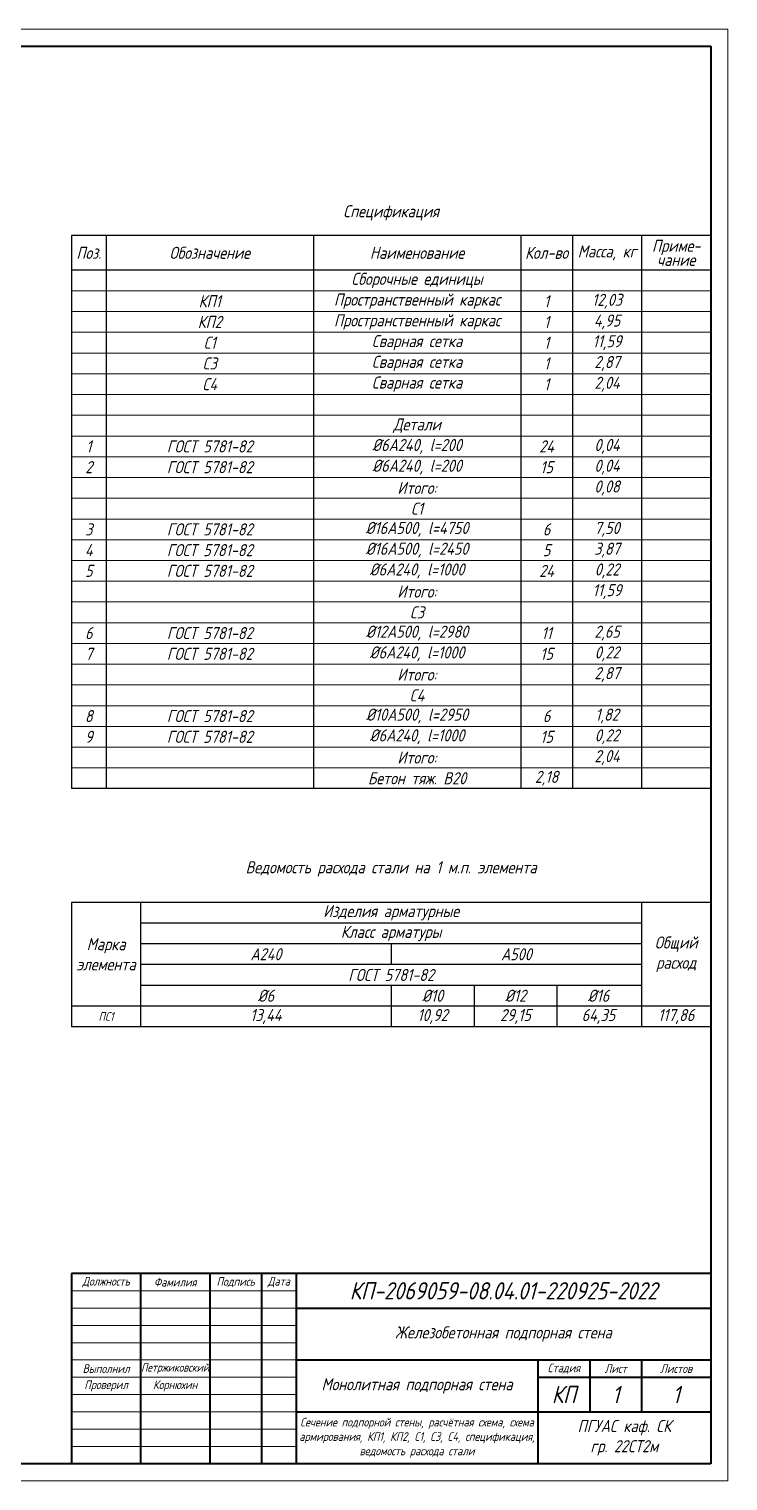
# Model space of a CAD drawing. Header units: millimetres. Extents: x -1004 to 900128, y -352756 to 107728.
# Drawn here: x 38165 to 58396, y -87109 to -45109 of the extents above; entities that cross this region are included whole.
import ezdxf

# ---------------------------------------------------------------- set-up
doc = ezdxf.new("R2010")
doc.units = ezdxf.units.MM
for name, color, linetype, lineweight in [('basic', 95, 'Continuous', 30), ('frame', 173, 'Continuous', 40), ('text', 13, 'Continuous', 20), ('thin', 153, 'Continuous', 18)]:
    doc.layers.add(name, color=color, linetype=linetype, lineweight=lineweight)
doc.styles.add('Structures', font='isocpeur.ttf', dxfattribs={"width": 0.85, "oblique": 15})
doc.styles.add('structures 2.5', font='isocpeur.ttf', dxfattribs={"width": 0.85, "oblique": 15, "height": 2.5})

msp = doc.modelspace()

# ---------------------------------------------------------------- linework, layer by layer
at = {"layer": 'basic'}
for p, q in [((57895.641, -51081.911), (39395.641, -51081.911)), ((39395.641, -51081.911), (39395.641, -67081.911)), ((40395.641, -51081.911), (40395.641, -67081.911)), ((46395.641, -51081.911), (46395.641, -67081.911)), ((52395.641, -51081.911), (52395.641, -67081.911)), ((53895.641, -51081.911), (53895.641, -67081.911)), ((55895.641, -51081.911), (55895.641, -67081.911)), ((57895.641, -52081.911), (39395.641, -52081.911)), ((57895.641, -67081.911), (39395.641, -67081.911)), ((57895.641, -70371.911), (39395.641, -70371.911)), ((39395.641, -70371.911), (39395.641, -73971.911)), ((41395.641, -70371.911), (41395.641, -73971.911)), ((55895.641, -70371.911), (55895.641, -73971.911)), ((55895.641, -70971.911), (41395.641, -70971.911)), ((55895.641, -71571.911), (41395.641, -71571.911)), ((48645.641, -71571.911), (48645.641, -72171.911)), ((55895.641, -72171.911), (41395.641, -72171.911)), ((55895.641, -72771.911), (41395.641, -72771.911)), ((48645.641, -72771.911), (48645.641, -73971.911)), ((51045.641, -72771.911), (51045.641, -73971.911)), ((53445.641, -72771.911), (53445.641, -73971.911)), ((57895.641, -73371.911), (39395.641, -73371.911)), ((57895.641, -73971.911), (39395.641, -73971.911))]:
    msp.add_line(p, q, dxfattribs=at)
at = {"layer": 'frame'}
for p, q in [((995.641, -45608.513), (57895.641, -45608.513)), ((57895.641, -45608.513), (57895.641, -86608.513)), ((39395.641, -81108.513), (39395.641, -86608.513)), ((57895.641, -81108.513), (39395.641, -81108.513)), ((41395.641, -81108.513), (41395.641, -86608.513)), ((43395.641, -81108.513), (43395.641, -86608.513)), ((44895.641, -81108.513), (44895.641, -86608.513)), ((45895.641, -81108.513), (45895.641, -86608.513)), ((45895.641, -82108.513), (57895.641, -82108.513)), ((45895.641, -83608.513), (57895.641, -83608.513)), ((52895.641, -83608.513), (52895.641, -86608.513)), ((54395.641, -83608.513), (54395.641, -85108.513)), ((55895.641, -83608.513), (55895.641, -85108.513)), ((52895.641, -84108.513), (57895.641, -84108.513)), ((45895.641, -85108.513), (57895.641, -85108.513)), ((57895.641, -86608.513), (995.641, -86608.513))]:
    msp.add_line(p, q, dxfattribs=at)
at = {"layer": 'thin'}
for p, q in [((-1004.359, -45108.513), (58395.641, -45108.513)), ((58395.641, -45108.513), (58395.641, -87108.513)), ((57895.641, -52681.911), (39395.641, -52681.911)), ((57895.641, -53281.911), (39395.641, -53281.911)), ((57895.641, -53881.911), (39395.641, -53881.911)), ((57895.641, -54481.911), (39395.641, -54481.911)), ((57895.641, -55081.911), (39395.641, -55081.911)), ((57895.641, -55681.911), (39395.641, -55681.911)), ((57895.641, -56281.911), (39395.641, -56281.911)), ((57895.641, -56881.911), (39395.641, -56881.911)), ((57895.641, -57481.911), (39395.641, -57481.911)), ((57895.641, -58081.911), (39395.641, -58081.911)), ((57895.641, -58681.911), (39395.641, -58681.911)), ((57895.641, -59281.911), (39395.641, -59281.911)), ((57895.641, -59881.911), (39395.641, -59881.911)), ((57895.641, -60481.911), (39395.641, -60481.911)), ((57895.641, -61081.911), (39395.641, -61081.911)), ((57895.641, -61681.911), (39395.641, -61681.911)), ((57895.641, -62281.911), (39395.641, -62281.911)), ((57895.641, -62881.911), (39395.641, -62881.911)), ((57895.641, -63481.911), (39395.641, -63481.911)), ((57895.641, -64081.911), (39395.641, -64081.911)), ((57895.641, -64681.911), (39395.641, -64681.911)), ((57895.641, -65281.911), (39395.641, -65281.911)), ((57895.641, -65881.911), (39395.641, -65881.911)), ((57895.641, -66481.911), (39395.641, -66481.911)), ((45895.641, -81608.513), (39395.641, -81608.513)), ((45895.641, -82108.513), (39395.641, -82108.513)), ((45895.641, -82608.513), (39395.641, -82608.513)), ((45895.641, -83108.513), (39395.641, -83108.513)), ((45895.641, -83608.513), (39395.641, -83608.513)), ((45895.641, -84108.513), (39395.641, -84108.513)), ((45895.641, -84608.513), (39395.641, -84608.513)), ((45895.641, -85108.513), (39395.641, -85108.513)), ((45895.641, -85608.513), (39395.641, -85608.513)), ((45895.641, -86108.513), (39395.641, -86108.513)), ((58395.641, -87108.513), (-1004.359, -87108.513))]:
    msp.add_line(p, q, dxfattribs=at)

# ---------------------------------------------------------------- texts
at = {"layer": 'text', "attachment_point": 5}
for s, insert, char_height, width, style in [('Спецификация', (48645.641, -50426.684), 350, 5622.78125, 'Structures'), ('\\pxsm0.7;Приме-\\Pчание', (56895.641, -51581.911), 350, 2000, 'Structures'), ('Поз.', (39895.641, -51581.911), 350, 1000, 'Structures'), ('Обозначение', (43395.641, -51581.911), 350, 6000, 'Structures'), ('Наименование', (49395.641, -51581.911), 350, 6000, 'Structures'), ('Кол-во', (53145.641, -51581.911), 350, 1500, 'Structures'), ('Масса, кг', (54895.641, -51581.911), 350, 2000, 'Structures'), ('Сборочные единицы', (49395.641, -52381.911), 350, 6000, 'Structures'), ('КП1', (43395.641, -52981.911), 350, 6000, 'Structures'), ('Пространственный каркас', (49395.641, -52981.911), 350, 6000, 'Structures'), ('1', (53145.641, -52981.911), 350, 1500, 'Structures'), ('12,03', (54895.641, -52981.911), 350, 2000, 'Structures'), ('КП2', (43395.641, -53581.911), 350, 6000, 'Structures'), ('Пространственный каркас', (49395.641, -53581.911), 350, 6000, 'Structures'), ('1', (53145.641, -53581.911), 350, 1500, 'Structures'), ('4,95', (54895.641, -53581.911), 350, 2000, 'Structures'), ('С1', (43395.641, -54181.911), 350, 6000, 'Structures'), ('Сварная сетка', (49395.641, -54181.911), 350, 6000, 'Structures'), ('1', (53145.641, -54181.911), 350, 1500, 'Structures'), ('11,59', (54895.641, -54181.911), 350, 2000, 'Structures'), ('Сварная сетка', (49395.641, -54781.911), 350, 6000, 'Structures'), ('2,87', (54895.641, -54781.911), 350, 2000, 'Structures'), ('С3', (43395.641, -54781.911), 350, 6000, 'Structures'), ('1', (53145.641, -54781.911), 350, 1500, 'Structures'), ('С4', (43395.641, -55381.911), 350, 6000, 'Structures'), ('Сварная сетка', (49395.641, -55381.911), 350, 6000, 'Structures'), ('1', (53145.641, -55381.911), 350, 1500, 'Structures'), ('2,04', (54895.641, -55381.911), 350, 2000, 'Structures'), ('Детали', (49395.641, -56581.911), 350, 6000, 'Structures'), ('1', (39895.641, -57181.911), 350, 1000, 'Structures'), ('ГОСТ 5781-82', (43395.641, -57181.911), 350, 6000, 'Structures'), ('%%C6А240, l=200', (49395.641, -57181.911), 350, 6000, 'Structures'), ('24', (53145.641, -57181.911), 350, 1500, 'Structures'), ('0,04', (54895.641, -57181.911), 350, 2000, 'Structures'), ('2', (39895.641, -57781.911), 350, 1000, 'Structures'), ('ГОСТ 5781-82', (43395.641, -57781.911), 350, 6000, 'Structures'), ('%%C6А240, l=200', (49395.641, -57781.911), 350, 6000, 'Structures'), ('15', (53145.641, -57781.911), 350, 1500, 'Structures'), ('0,04', (54895.641, -57781.911), 350, 2000, 'Structures'), ('Итого:', (49395.641, -58381.911), 350, 6000, 'Structures'), ('0,08', (54895.641, -58381.911), 350, 2000, 'Structures'), ('С1', (49395.641, -58981.911), 350, 6000, 'Structures'), ('3', (39895.641, -59581.911), 350, 1000, 'Structures'), ('ГОСТ 5781-82', (43395.641, -59581.911), 350, 6000, 'Structures'), ('%%C16А500, l=4750', (49395.641, -59581.911), 350, 6000, 'Structures'), ('6', (53145.641, -59581.911), 350, 1500, 'Structures'), ('7,50', (54895.641, -59581.911), 350, 2000, 'Structures'), ('4', (39895.641, -60181.911), 350, 1000, 'Structures'), ('ГОСТ 5781-82', (43395.641, -60181.911), 350, 6000, 'Structures'), ('%%C16А500, l=2450', (49395.641, -60181.911), 350, 6000, 'Structures'), ('5', (53145.641, -60181.911), 350, 1500, 'Structures'), ('3,87', (54895.641, -60181.911), 350, 2000, 'Structures'), ('5', (39895.641, -60781.911), 350, 1000, 'Structures'), ('ГОСТ 5781-82', (43395.641, -60781.911), 350, 6000, 'Structures'), ('%%C6А240, l=1000', (49395.641, -60781.911), 350, 6000, 'Structures'), ('24', (53145.641, -60781.911), 350, 1500, 'Structures'), ('0,22', (54895.641, -60781.911), 350, 2000, 'Structures'), ('Итого:', (49395.641, -61381.911), 350, 6000, 'Structures'), ('11,59', (54895.641, -61381.911), 350, 2000, 'Structures'), ('С3', (49395.641, -61981.911), 350, 6000, 'Structures'), ('6', (39895.641, -62581.911), 350, 1000, 'Structures'), ('ГОСТ 5781-82', (43395.641, -62581.911), 350, 6000, 'Structures'), ('%%C12А500, l=2980', (49395.641, -62581.911), 350, 6000, 'Structures'), ('11', (53145.641, -62581.911), 350, 1500, 'Structures'), ('2,65', (54895.641, -62581.911), 350, 2000, 'Structures'), ('%%C6А240, l=1000', (49395.641, -63181.911), 350, 6000, 'Structures'), ('0,22', (54895.641, -63181.911), 350, 2000, 'Structures'), ('7', (39895.641, -63181.911), 350, 1000, 'Structures'), ('ГОСТ 5781-82', (43395.641, -63181.911), 350, 6000, 'Structures'), ('15', (53145.641, -63181.911), 350, 1500, 'Structures'), ('Итого:', (49395.641, -63781.911), 350, 6000, 'Structures'), ('2,87', (54895.641, -63781.911), 350, 2000, 'Structures'), ('С4', (49395.641, -64381.911), 350, 6000, 'Structures'), ('8', (39895.641, -64981.911), 350, 1000, 'Structures'), ('ГОСТ 5781-82', (43395.641, -64981.911), 350, 6000, 'Structures'), ('%%C10А500, l=2950', (49395.641, -64981.911), 350, 6000, 'Structures'), ('6', (53145.641, -64981.911), 350, 1500, 'Structures'), ('1,82', (54895.641, -64981.911), 350, 2000, 'Structures'), ('9', (39895.641, -65581.911), 350, 1000, 'Structures'), ('ГОСТ 5781-82', (43395.641, -65581.911), 350, 6000, 'Structures'), ('%%C6А240, l=1000', (49395.641, -65581.911), 350, 6000, 'Structures'), ('15', (53145.641, -65581.911), 350, 1500, 'Structures'), ('0,22', (54895.641, -65581.911), 350, 2000, 'Structures'), ('Итого:', (49395.641, -66181.911), 350, 6000, 'Structures'), ('2,04', (54895.641, -66181.911), 350, 2000, 'Structures'), ('Бетон тяж. B20', (49395.641, -66781.911), 350, 6000, 'Structures'), ('2,18', (53145.641, -66781.911), 350, 1500, 'Structures'), ('Ведомость расхода стали на 1 м.п. элемента', (48645.641, -69404.395), 350, 9598.9197, 'Structures'), ('Изделия арматурные', (48645.641, -70671.911), 350, 14500, 'Structures'), ('Класс арматуры', (48645.641, -71271.911), 350, 14500, 'Structures'), ('Общий расход', (56895.641, -71871.911), 350, 2000, 'Structures'), ('Марка элемента', (40395.641, -71871.911), 350, 2000, 'Structures'), ('А240', (45020.641, -71871.911), 350, 7250, 'Structures'), ('А500', (52270.641, -71871.911), 350, 7250, 'Structures'), ('ГОСТ 5781-82', (48645.641, -72471.911), 350, 14500, 'Structures'), ('%%C6', (45020.641, -73071.911), 350, 7250, 'Structures'), ('%%C10', (49845.641, -73071.911), 350, 2400, 'Structures'), ('%%C12', (52245.641, -73071.911), 350, 2400, 'Structures'), ('%%C16', (54645.641, -73071.911), 350, 2400, 'Structures'), ('13,44', (45020.641, -73671.911), 350, 7250, 'Structures'), ('10,92', (49845.641, -73671.911), 350, 2400, 'Structures'), ('29,15', (52245.641, -73671.911), 350, 2400, 'Structures'), ('64,35', (54645.641, -73671.911), 350, 2400, 'Structures'), ('117,86', (56895.641, -73671.911), 350, 2000, 'Structures'), ('ПС1', (40395.641, -73671.911), 250, 2000, 'Structures'), ('Должность', (40395.641, -81358.513), 250, 1859.40606, 'structures 2.5'), ('Фамилия', (42395.641, -81358.513), 250, 1812.24194, 'structures 2.5'), ('Подпись', (44145.641, -81358.513), 250, 1359.18156, 'structures 2.5'), ('Дата', (45395.641, -81358.513), 250, 882.53911, 'structures 2.5'), ('КП-2069059-08.04.01-220925-2022', (51895.641, -81608.513), 500, 11741.42873, 'structures 2.5'), ('Железобетонная подпорная стена', (51895.641, -82858.513), 350, 12000, 'Structures'), ('Выполнил', (40395.641, -83858.513), 250, 1859.40647, 'structures 2.5'), ('Петржиковский', (42395.641, -83858.513), 240, 2000, 'Structures'), ('Стадия', (53645.641, -83858.513), 250, 1352.9954, 'structures 2.5'), ('Лист', (55145.641, -83858.513), 250, 1306.04815, 'structures 2.5'), ('Листов', (56895.641, -83858.513), 250, 1733.57299, 'structures 2.5'), ('Проверил', (40395.641, -84358.513), 250, 1882.98853, 'structures 2.5'), ('Корнюхин', (42395.641, -84358.513), 250, 2000, 'Structures'), ('Монолитная подпорная стена', (49395.641, -84358.513), 350, 7000, 'Structures'), ('КП', (53645.641, -84608.513), 500, 1329.52177, 'structures 2.5'), ('1', (55145.641, -84608.513), 500, 1376.46862, 'structures 2.5'), ('1', (56895.641, -84608.513), 500, 1780.52024, 'structures 2.5'), ('Сечение подпорной стены, расчётная схема, схема армирования, КП1, КП2, С1, С3, С4, спецификация, ведомость расхода стали', (49395.641, -85858.513), 250, 6914.26293, 'structures 2.5'), ('ПГУАС каф. СК \\Pгр. 22СТ2м', (55395.641, -85858.513), 350, 4533.45828, 'structures 2.5')]:
    msp.add_mtext(s, dxfattribs=dict(at, insert=insert, char_height=char_height, width=width, style=style))

doc.saveas('drawing.dxf')
